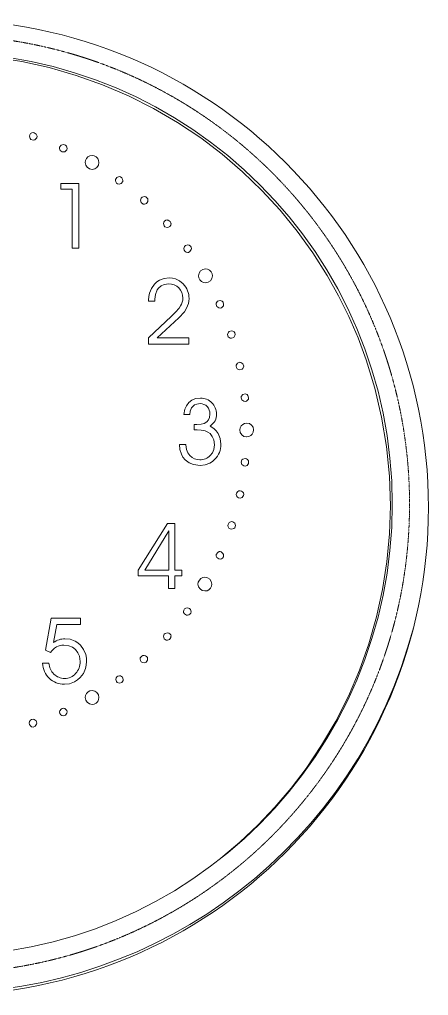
# Model space of a CAD drawing. Header units: millimetres. Extents: x 60499 to 556746, y 248297 to 497145.
# Drawn here: x 436489 to 437533, y 348232 to 350727 of the extents above; entities that cross this region are included whole.
import ezdxf

# ---------------------------------------------------------------- set-up
doc = ezdxf.new("R2010")
doc.units = ezdxf.units.MM
doc.linetypes.add('PHANTOM', pattern=[20, 10, -2, 2, -2, 2, -2])

msp = doc.modelspace()

# ---------------------------------------------------------------- linework, layer by layer
at = {"color": 7, "lineweight": 13, "ltscale": 0.000425864}
msp.add_line((436593.9, 350307.8), (436593.9, 350293.4), dxfattribs=at)
at = {"color": 7, "lineweight": 13, "ltscale": 0.001376}
msp.add_line((436640.1, 350307.8), (436593.9, 350307.8), dxfattribs=at)
at = {"color": 7, "lineweight": 13, "ltscale": 0.004933}
msp.add_line((436640.1, 350142), (436640.1, 350307.8), dxfattribs=at)
at = {"color": 7, "lineweight": 13, "ltscale": 0.000859598}
msp.add_line((436593.9, 350293.4), (436622.8, 350293.4), dxfattribs=at)
at = {"color": 7, "lineweight": 13, "ltscale": 0.004507}
msp.add_line((436622.8, 350293.4), (436622.8, 350142), dxfattribs=at)
at = {"color": 7, "lineweight": 13, "ltscale": 0.000516065}
msp.add_line((436622.8, 350142), (436640.1, 350142), dxfattribs=at)
at = {"color": 7, "lineweight": 13, "ltscale": 7.49122e-05}
msp.add_line((436818.3, 350009.5), (436818.3, 350007), dxfattribs=at)
at = {"color": 7, "lineweight": 13, "ltscale": 0.000478429}
for p, q in [((436818.3, 350007), (436834.3, 350007)), ((436818.3, 349912.9), (436818.3, 349896.8)), ((436921, 349896.8), (436921, 349912.9))]:
    msp.add_line(p, q, dxfattribs=at)
at = {"color": 7, "lineweight": 13, "ltscale": 7.12685e-05}
msp.add_line((436834.2, 350009.3), (436834.1, 350011.7), dxfattribs=at)
at = {"color": 7, "lineweight": 13, "ltscale": 6.82669e-05}
msp.add_line((436834.3, 350007), (436834.2, 350009.3), dxfattribs=at)
at = {"color": 7, "lineweight": 13, "ltscale": 0.00241}
msp.add_line((436877, 349968.6), (436818.3, 349912.9), dxfattribs=at)
at = {"color": 7, "lineweight": 13, "ltscale": 0.002262}
msp.add_line((436839.8, 349912.9), (436895.7, 349964.4), dxfattribs=at)
at = {"color": 7, "lineweight": 13, "ltscale": 0.003059}
msp.add_line((436818.3, 349896.8), (436921, 349896.8), dxfattribs=at)
at = {"color": 7, "lineweight": 13, "ltscale": 0.002418}
msp.add_line((436921, 349912.9), (436839.8, 349912.9), dxfattribs=at)
at = {"color": 7, "lineweight": 13, "ltscale": 0.000448632}
msp.add_line((436908.5, 349717.1), (436923.6, 349717.1), dxfattribs=at)
at = {"color": 7, "lineweight": 13, "ltscale": 0.000409644}
msp.add_line((436934.7, 349691.7), (436934.7, 349677.9), dxfattribs=at)
at = {"color": 7, "lineweight": 13, "ltscale": 8.189e-05}
msp.add_line((436937.4, 349691.5), (436934.7, 349691.7), dxfattribs=at)
at = {"color": 7, "lineweight": 13, "ltscale": 8.66236e-05}
msp.add_line((436934.7, 349677.9), (436937.6, 349678.1), dxfattribs=at)
at = {"color": 7, "lineweight": 13, "ltscale": 0.000132234}
msp.add_line((436941.8, 349691.5), (436937.4, 349691.5), dxfattribs=at)
at = {"color": 7, "lineweight": 13, "ltscale": 0.000140704}
msp.add_line((436937.6, 349678.1), (436942.3, 349678.1), dxfattribs=at)
at = {"color": 7, "lineweight": 13, "ltscale": 0.000493358}
for p, q in [((436913.5, 349640.7), (436897, 349640.7)), ((436563.9, 349081.2), (436547.4, 349081.2))]:
    msp.add_line(p, q, dxfattribs=at)
at = {"color": 7, "lineweight": 13, "ltscale": 4.07302e-05}
msp.add_line((436913.5, 349639.4), (436913.5, 349640.7), dxfattribs=at)
at = {"color": 7, "lineweight": 13, "ltscale": 0.004196}
msp.add_line((436866.5, 349438.5), (436791.4, 349319.3), dxfattribs=at)
at = {"color": 7, "lineweight": 13, "ltscale": 0.00055238}
msp.add_line((436885.1, 349438.5), (436866.5, 349438.5), dxfattribs=at)
at = {"color": 7, "lineweight": 13, "ltscale": 0.003551}
msp.add_line((436885.1, 349319.3), (436885.1, 349438.5), dxfattribs=at)
at = {"color": 7, "lineweight": 13, "ltscale": 0.003503}
msp.add_line((436808.5, 349319.3), (436870.3, 349419.4), dxfattribs=at)
at = {"color": 7, "lineweight": 13, "ltscale": 0.002981}
msp.add_line((436870.3, 349419.4), (436869.5, 349319.3), dxfattribs=at)
at = {"color": 7, "lineweight": 13, "ltscale": 0.000433674}
for p, q in [((436791.4, 349319.3), (436791.4, 349304.7)), ((436903.2, 349304.7), (436903.2, 349319.3))]:
    msp.add_line(p, q, dxfattribs=at)
at = {"color": 7, "lineweight": 13, "ltscale": 0.00231}
msp.add_line((436791.4, 349304.7), (436869, 349304.7), dxfattribs=at)
at = {"color": 7, "lineweight": 13, "ltscale": 0.001817}
msp.add_line((436869.5, 349319.3), (436808.5, 349319.3), dxfattribs=at)
at = {"color": 7, "lineweight": 13, "ltscale": 0.000949469}
for p, q in [((436869, 349304.7), (436869, 349272.8)), ((436885.1, 349272.8), (436885.1, 349304.7))]:
    msp.add_line(p, q, dxfattribs=at)
at = {"color": 7, "lineweight": 13, "ltscale": 0.000538113}
for p, q in [((436903.2, 349319.3), (436885.1, 349319.3)), ((436885.1, 349304.7), (436903.2, 349304.7))]:
    msp.add_line(p, q, dxfattribs=at)
at = {"color": 7, "lineweight": 13, "ltscale": 0.000478459}
msp.add_line((436869, 349272.8), (436885.1, 349272.8), dxfattribs=at)
at = {"color": 7, "lineweight": 13, "ltscale": 0.002484}
msp.add_line((436569.8, 349196.7), (436555.1, 349114.5), dxfattribs=at)
at = {"color": 7, "lineweight": 13, "ltscale": 0.002224}
msp.add_line((436644.5, 349196.7), (436569.8, 349196.7), dxfattribs=at)
at = {"color": 7, "lineweight": 13, "ltscale": 0.001398}
msp.add_line((436575.4, 349134.1), (436583.7, 349180.3), dxfattribs=at)
at = {"color": 7, "lineweight": 13, "ltscale": 0.001811}
msp.add_line((436583.7, 349180.3), (436644.5, 349180.3), dxfattribs=at)
at = {"color": 7, "lineweight": 13, "ltscale": 0.000485938}
msp.add_line((436644.5, 349180.3), (436644.5, 349196.7), dxfattribs=at)
at = {"color": 7, "lineweight": 13, "ltscale": 0.00041162}
msp.add_line((436555.1, 349114.5), (436567.7, 349108.7), dxfattribs=at)
at = {"color": 7, "lineweight": 13, "ltscale": 0.03937}
for points in [[(436423.5, 350630.2), (436494.3, 350619.1), (436564.4, 350603.6), (436633.3, 350583.9), (436700.9, 350559.9), (436766.6, 350531.8), (436830.4, 350499.6), (436892.1, 350463.5), (436951.3, 350423.8), (437005.9, 350382.1), (437058, 350337.4), (437107.3, 350289.6), (437153.7, 350239.1), (437197.1, 350185.9), (437237.2, 350130.3), (437274.1, 350072.3), (437303.1, 350020.6), (437329.4, 349967.4), (437352.9, 349912.9), (437373.5, 349857.2), (437395.7, 349784.3), (437413, 349710.2), (437425.5, 349635.1), (437433.1, 349559.5), (437435.6, 349483.6)], [(436514.3, 350428.4), (436515.9, 350422.6), (436517.9, 350420.3), (436523.6, 350418.3)], [(436533.6, 350428.4), (436533.3, 350430.2), (436531.4, 350433.6), (436526.3, 350437.1), (436523.6, 350437.6)], [(436600.8, 350407.4), (436594.8, 350405.6), (436591.2, 350400.5), (436590.7, 350397.3)], [(436590.7, 350397.3), (436592.8, 350391.7), (436597.8, 350388.5), (436600.8, 350388.1)], [(436610.1, 350397.3), (436608.5, 350403.1), (436606.4, 350405.4), (436600.8, 350407.4)], [(436673.9, 350378.9), (436668.4, 350378), (436663.4, 350375.6), (436659.5, 350371.7), (436657.1, 350366.7), (436656.2, 350361.2)], [(436691.5, 350361.2), (436690.7, 350366.7), (436688.3, 350371.7), (436684.3, 350375.6), (436679.3, 350378), (436673.9, 350378.9)], [(436742.7, 350325.1), (436737.1, 350323.1), (436733.9, 350318), (436733.5, 350315)], [(436742.7, 350305.8), (436745.6, 350306.3), (436748.3, 350307.7), (436752.2, 350312.3), (436752.8, 350315)], [(436807.4, 350273.9), (436801.6, 350272.3), (436799.4, 350270.3), (436797.3, 350264.6)], [(436797.3, 350264.6), (436799.2, 350258.6), (436804.3, 350255), (436807.4, 350254.6)], [(436807.4, 350254.6), (436813, 350256.6), (436816.3, 350261.7), (436816.6, 350264.6)], [(436856.1, 350205), (436857.7, 350199.2), (436859.7, 350197), (436865.4, 350194.9)], [(436875.4, 350205), (436875.1, 350206.9), (436873.2, 350210.2), (436868.2, 350213.7), (436865.4, 350214.2)], [(436918.3, 350150.4), (436912.5, 350148.8), (436910.2, 350146.8), (436908.2, 350141.2)], [(436918.3, 350131.1), (436920.1, 350131.4), (436923.5, 350133.3), (436927, 350138.4), (436927.5, 350141.2)], [(436946, 350071.5), (436946.8, 350066), (436949.2, 350061), (436953.2, 350057.1), (436958.2, 350054.7), (436963.6, 350053.8)], [(436981.2, 350071.5), (436980.3, 350076.8), (436977.7, 350081.6), (436973.8, 350085.6), (436968.9, 350088.2), (436963.6, 350089.1)], [(436833, 350050.3), (436825.3, 350039.5), (436820.4, 350027), (436818.8, 350018.3), (436818.3, 350009.5)], [(436871, 350066), (436858.4, 350064.7), (436846.4, 350060.5), (436839.3, 350056), (436833, 350050.3)], [(436843.8, 350040.4), (436850.4, 350046), (436858.3, 350049.6), (436869.6, 350051.2)], [(436906.7, 350050.8), (436897.4, 350058.4), (436886.6, 350063.6), (436878.9, 350065.5), (436871, 350066)], [(436834.1, 350011.7), (436835.5, 350024), (436840.1, 350035.5), (436843.8, 350040.4)], [(437000.6, 350008.5), (436994.5, 350006.7), (436991, 350001.5), (436990.5, 349998.4)], [(436990.5, 349998.4), (436992.5, 349992.8), (436997.6, 349989.6), (437000.6, 349989.2)], [(437009.8, 349998.4), (437008.2, 350004.2), (437006.2, 350006.5), (437000.6, 350008.5)], [(436900, 349994.7), (436896.1, 349988.9), (436886.9, 349978.4), (436877, 349968.6)], [(436895.7, 349964.4), (436909.7, 349979.8), (436915.3, 349988.7)], [(437030, 349931.2), (437024.2, 349929.6), (437021.9, 349927.6), (437019.9, 349922)], [(437019.9, 349922), (437021.7, 349916), (437026.8, 349912.4), (437030, 349911.9)], [(437030, 349911.9), (437035.6, 349913.9), (437038.8, 349919), (437039.2, 349922)], [(437051, 349850.6), (437045.3, 349848.6), (437042.1, 349843.5), (437041.7, 349840.5)], [(437061, 349840.5), (437059.2, 349846.5), (437054.1, 349850.1), (437051, 349850.6)], [(437051, 349831.3), (437056.7, 349832.9), (437059, 349834.9), (437061, 349840.5)], [(436921, 349747.8), (436914.8, 349739.7), (436910.8, 349730.4), (436908.5, 349717.1)], [(436950.8, 349759.3), (436937.9, 349757.6), (436928.8, 349753.8), (436921, 349747.8)], [(437064.4, 349770), (437058.4, 349768.2), (437054.8, 349763), (437054.3, 349759.9)], [(437054.3, 349759.9), (437056.3, 349754.3), (437061.4, 349751.1), (437064.4, 349750.7)], [(437073.6, 349759.9), (437072, 349765.7), (437070, 349768), (437064.4, 349770)], [(436923.6, 349717.1), (436924.7, 349725.9), (436928.1, 349734.1), (436930.8, 349737.6)], [(436930.8, 349737.6), (436935.8, 349741.5), (436941.7, 349743.9), (436949.9, 349744.9)], [(436966.6, 349698.2), (436959.8, 349694.3), (436952.2, 349692.3), (436941.8, 349691.5)], [(436974.8, 349718.4), (436973.7, 349709.5), (436970.9, 349703.3), (436966.6, 349698.2)], [(436942.3, 349678.1), (436952.8, 349677.5), (436963, 349675.1), (436969.3, 349672.3), (436975, 349668.3)], [(436995.9, 349668.9), (436990.9, 349675.7), (436984.8, 349681.6), (436975.5, 349687.7)], [(437068.6, 349695.2), (437063.3, 349694.3), (437058.4, 349691.7), (437054.5, 349687.8), (437051.9, 349682.9), (437051, 349677.6)], [(437068.6, 349660), (437074, 349660.8), (437079.1, 349663.2), (437083, 349667.1), (437085.4, 349672.2), (437086.2, 349677.6)], [(436975, 349668.3), (436980.9, 349660.9), (436984.6, 349652), (436986.1, 349639.5)], [(437002.7, 349641), (437001.1, 349655.4), (436995.9, 349668.9)], [(436897, 349640.7), (436898.2, 349627.9), (436902, 349615.5), (436906, 349608), (436911.4, 349601.4)], [(436923.7, 349612.1), (436918.5, 349619.4), (436915.1, 349627.7), (436913.5, 349639.4)], [(436986.1, 349639.5), (436984.6, 349627.7), (436981, 349619.3), (436975.6, 349612)], [(436911.4, 349601.4), (436921.5, 349593.8), (436933.2, 349589), (436949.8, 349587)], [(436949.8, 349587), (436962.3, 349588.3), (436974.2, 349592.5), (436981.3, 349597), (436987.6, 349602.6)], [(437064.4, 349604.5), (437058.6, 349602.9), (437056.3, 349600.9), (437054.3, 349595.3)], [(437054.3, 349595.3), (437056.1, 349589.3), (437061.3, 349585.7), (437064.4, 349585.2)], [(437064.4, 349585.2), (437070, 349587.2), (437073.2, 349592.3), (437073.6, 349595.3)], [(437051.8, 349522.2), (437049, 349521.7), (437046.3, 349520.3), (437042.3, 349515.7), (437041.7, 349513)], [(437051.8, 349502.9), (437057.4, 349504.9), (437060.6, 349510), (437061, 349513)], [(437435.6, 349483.6), (437433.3, 349412.1), (437426.6, 349340.8), (437415.5, 349270), (437400, 349199.9), (437380.3, 349130.9), (437356.3, 349063.3), (437328.2, 348997.6), (437296, 348933.7), (437259.9, 348872), (437220.1, 348812.7), (437181.8, 348762.1), (437140.7, 348713.7), (437097.2, 348667.6), (437051.2, 348624), (437002.9, 348582.9)], [(437030, 349443.3), (437024.3, 349441.3), (437021.1, 349436.2), (437020.7, 349433.2)], [(437040, 349433.2), (437038.2, 349439.2), (437033.1, 349442.8), (437030, 349443.3)], [(437030, 349424), (437035.7, 349425.6), (437038, 349427.6), (437040, 349433.2)], [(437000.6, 349366.9), (436998.6, 349366.6), (436995, 349364.7), (436991.1, 349359.7), (436990.5, 349356.8)], [(436990.5, 349356.8), (436990.8, 349354.9), (436992.7, 349351.6), (436997.8, 349348.1), (437000.6, 349347.6)], [(437009.8, 349356.8), (437009.3, 349359.6), (437007.9, 349362.3), (437003.3, 349366.3), (437000.6, 349366.9)], [(436961.9, 349301.4), (436956.6, 349300.4), (436951.8, 349297.8), (436947.8, 349293.9), (436945.2, 349289), (436944.3, 349283.7)], [(436961.9, 349266.1), (436967.4, 349266.9), (436972.4, 349269.3), (436976.3, 349273.3), (436978.7, 349278.3), (436979.6, 349283.7)], [(436926.7, 349213.2), (436925.1, 349219), (436923, 349221.2), (436917.4, 349223.3)], [(436907.3, 349213.2), (436907.6, 349211.3), (436909.6, 349208), (436914.6, 349204.5), (436917.4, 349203.9)], [(436866.2, 349159.4), (436860.4, 349157.8), (436858.1, 349155.8), (436856.1, 349150.2)], [(436856.1, 349150.2), (436857.9, 349144.2), (436863.1, 349140.6), (436866.2, 349140.1)], [(436866.2, 349140.1), (436871.8, 349142.1), (436875, 349147.2), (436875.4, 349150.2)], [(436601.9, 349127.9), (436614.9, 349126.2), (436624.1, 349122.3), (436632, 349116.3)], [(436644.4, 349127.6), (436637.8, 349133.4), (436630.4, 349138.2), (436617.9, 349142.6), (436604.7, 349143.9)], [(436659.9, 349085.7), (436659.4, 349094.7), (436657.6, 349103.7), (436652.4, 349116.4), (436644.4, 349127.6)], [(436632, 349116.3), (436638, 349108.4), (436641.9, 349099.1), (436643.5, 349086.1)], [(436806.6, 349101.5), (436803.7, 349100.9), (436801, 349099.5), (436797.1, 349095), (436796.5, 349092.3)], [(436643.3, 349044.6), (436651.7, 349055.4), (436657.3, 349067.8), (436659.2, 349076.6), (436659.9, 349085.7)], [(436806.6, 349082.2), (436812.2, 349084.2), (436815.4, 349089.3), (436815.8, 349092.3)], [(436753.7, 349040.2), (436751.6, 349045.8), (436746.6, 349049), (436743.6, 349049.4)], [(436603.2, 349027.7), (436616.5, 349029.2), (436629.1, 349033.9), (436636.6, 349038.7), (436643.3, 349044.6)], [(436734.3, 349040.2), (436735.9, 349034.4), (436738, 349032.1), (436743.6, 349030.1)], [(436743.6, 349030.1), (436749.6, 349031.9), (436753.2, 349037), (436753.7, 349040.2)], [(436673.9, 349011.6), (436668.5, 349010.7), (436663.7, 349008.1), (436659.8, 349004.2), (436657.2, 348999.3), (436656.2, 348994)], [(436673.9, 348976.3), (436679.3, 348977.2), (436684.3, 348979.6), (436688.3, 348983.5), (436690.7, 348988.5), (436691.5, 348994)], [(436600.8, 348966.3), (436598, 348965.7), (436595.3, 348964.3), (436591.3, 348959.7), (436590.7, 348957)], [(436600.8, 348947), (436606.4, 348949), (436609.7, 348954), (436610.1, 348957)], [(436532.8, 348928.5), (436532.2, 348931.3), (436530.8, 348934), (436526.3, 348937.9), (436523.6, 348938.6)], [(436523.6, 348918.4), (436525.4, 348918.7), (436528.8, 348920.6), (436532.3, 348925.7), (436532.8, 348928.5)]]:
    msp.add_lwpolyline(points, dxfattribs=at)
for centre, radius in [((436285.6, 349479.5), 1247.1), ((436285.6, 349487.8), 1154.8)]:
    msp.add_circle(centre, radius, dxfattribs=at)
at = {"color": 7, "linetype": 'PHANTOM', "lineweight": 13, "ltscale": 0.03937}
msp.add_circle((436285.6, 349487.8), 1198.8, dxfattribs=at)
at = {"color": 7, "lineweight": 13, "ltscale": 0.03937}
for centre, radius, start, end in [((436523.7, 350428.3), 9.34, 90.6154, 179.3783), ((436523.4, 350428.6), 10.2, 270.9497, 359.1463), ((436600.7, 350397.4), 9.34, 270.6107, 359.3838), ((436674, 350361.4), 17.8, 180.4202, 269.5554), ((436673.7, 350361.3), 17.8, 270.4427, 359.5821), ((436742.6, 350314.9), 10.2, 0.8672, 89.1068), ((436742.8, 350315.1), 9.33, 180.5609, 269.4332), ((436807.3, 350264.5), 9.35, 0.6603, 89.3337), ((436865.5, 350204.9), 9.34, 90.6107, 179.3839), ((436865.2, 350205.2), 10.3, 270.9287, 359.0851), ((436918.2, 350141.1), 9.35, 0.6653, 89.3288), ((436918.4, 350141.3), 10.2, 180.8903, 269.1309), ((436963.7, 350071.3), 17.8, 90.4421, 179.5785), ((436963.5, 350071.6), 17.8, 270.4515, 359.5665), ((436870.4, 350016), 35.2, 44.5556, 91.2498), ((436868.5, 350014.2), 53, 359.0537, 43.7716), ((436868.7, 350015.2), 37, 358.9088, 43.5273), ((436865.8, 350015.2), 39.9, 329.061, 359.0095), ((436867.7, 350013.8), 53.8, 332.181, 359.5245), ((437000.5, 349998.5), 9.34, 270.6154, 359.3783), ((437029.9, 349921.9), 9.35, 0.6603, 89.3338), ((437051.1, 349840.6), 9.35, 180.6653, 269.3288), ((436950.2, 349717.1), 42.1, 45.4365, 89.0998), ((436951.2, 349718.5), 40.4, 359.8796, 45.112), ((437064.3, 349760), 9.35, 270.6603, 359.3338), ((436949.8, 349719.5), 25.4, 44.9189, 89.573), ((436947.5, 349719.2), 27.3, 358.3209, 42.0755), ((436953, 349720.8), 40, 304.1864, 330.5974), ((436954.7, 349717.5), 37, 333.7696, 1.4085), ((437068.7, 349677.7), 17.8, 180.4139, 269.5726), ((437068.5, 349677.5), 17.8, 0.428, 89.5903), ((436948.4, 349640.1), 54.3, 316.2748, 0.9657), ((436949.4, 349637.2), 35.9, 224.309, 269.1424), ((436949.7, 349637.9), 36.6, 268.6478, 314.9788), ((437064.3, 349595.2), 9.35, 0.6653, 89.3288), ((437051.7, 349512.9), 9.34, 0.6154, 89.3783), ((437052, 349513.2), 10.2, 180.886, 269.1554), ((437030.1, 349433.3), 9.34, 180.6107, 269.3838), ((437000.5, 349356.9), 9.33, 270.5659, 359.4283), ((436961.8, 349283.6), 17.8, 0.4507, 89.563), ((436962.1, 349283.9), 17.8, 180.4397, 269.5469), ((436917.6, 349213), 10.3, 90.9396, 179.0817), ((436917.3, 349213.3), 9.34, 270.6154, 359.3783), ((436285.6, 349487.8), 1249.2, 194.6641, 345.3359), ((436866.1, 349150.1), 9.35, 0.6653, 89.3288), ((436605.7, 349084.2), 45.2, 120.4488, 147.1535), ((436607.5, 349090.6), 54.1, 109.3949, 126.3953), ((436601.6, 349088), 39.8, 89.5693, 118.1329), ((436604.3, 349095.9), 48, 89.4891, 107.8853), ((436806.5, 349092.1), 9.35, 0.6603, 89.3337), ((436605.7, 349084.6), 58.4, 183.3235, 225.81), ((436606.5, 349084.2), 42.7, 183.9772, 225.3711), ((436598.4, 349085.1), 45.1, 318.1666, 1.2069), ((436806.7, 349092.4), 10.2, 180.8746, 269.0991), ((436603.9, 349081.4), 38.9, 225.2147, 269.8128), ((436604, 349080.1), 37.6, 269.769, 318.22), ((436743.7, 349040.1), 9.34, 90.6157, 179.3789), ((436602.6, 349082.2), 54.5, 226.3572, 270.6221), ((436673.7, 348993.9), 17.8, 0.4176, 89.558), ((436674, 348994.1), 17.8, 180.4343, 269.5482), ((436601, 348957.2), 10.2, 180.88, 269.1539), ((436600.7, 348956.9), 9.34, 0.6118, 89.39), ((436523.7, 348928.3), 10.2, 90.8612, 179.0385), ((436523.7, 348928.6), 10.2, 180.8883, 269.1254)]:
    msp.add_arc(centre, radius, start, end, dxfattribs=at)

doc.saveas('drawing.dxf')
